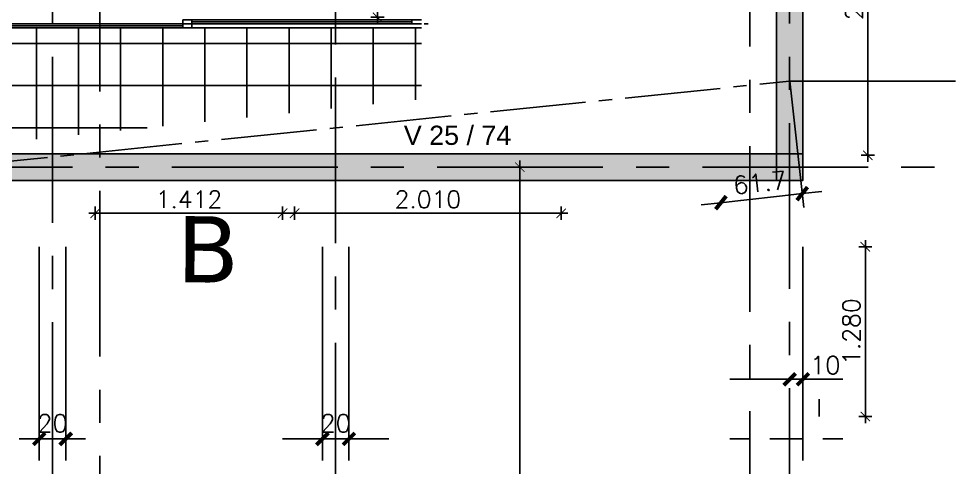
# Model space of a CAD drawing. Header units: millimetres. Extents: x -13 to 194, y -13 to 66.
# Drawn here: x 175.45 to 182.49, y 7.13 to 10.51 of the extents above; entities that cross this region are included whole.
import ezdxf

# ---------------------------------------------------------------- set-up
doc = ezdxf.new("R2010")
doc.units = ezdxf.units.MM
doc.linetypes.add('ACAD_ISO04W100', pattern=[30, 24, -3, 0, -3])
doc.linetypes.add('CENTER', pattern=[2, 1.25, -0.25, 0.25, -0.25])
for name, color, linetype in [('01', 1, 'Continuous'), ('02', 2, 'Continuous'), ('Capa1', 80, 'Continuous'), ('COTAS', 1, 'Continuous'), ('COTAS1', 2, 'Continuous'), ('Cotas2', 1, 'Continuous'), ('EJES', 1, 'CENTER'), ('GRIS', 9, 'Continuous'), ('MUROS_EST', 5, 'Continuous'), ('PISOS', 8, 'Continuous'), ('Textos', 2, 'Continuous'), ('VIGAS_1', 2, 'Continuous')]:
    doc.layers.add(name, color=color, linetype=linetype)
doc.styles.add('INTERARQ', font='ROMANS.SHX')
doc.styles.add('ROMANS', font='romans.shx', dxfattribs={"height": 16.875})
doc.styles.get("Standard").update_dxf_attribs({"font": 'arial.ttf'})
doc.dimstyles.new('ESCALA_1-50', dxfattribs={"dimtxt": 0.13, "dimasz": 0.05, "dimexe": 0.18, "dimexo": 0.0625, "dimgap": 0.04, "dimtad": 1, "dimdec": 3, "dimzin": 0, "dimdsep": 46, "dimtxsty": 'INTERARQ', "dimblk": 'DIMTICK', "dimcen": 0.09, "dimse1": 1, "dimse2": 1, "dimclrd": 1, "dimclre": 1, "dimclrt": 2, "dimadec": 0, "dimazin": 0, "dimtfac": 4.5, "dimtdec": 3, "dimtofl": 0, "dimtmove": 2, "dimatfit": 3, "dimldrblk": 'DIMTICK', "dimfxl": 1, "dimtolj": 1, "dimtzin": 0, "dimarcsym": 0})

# ---------------------------------------------------------------- blocks, each defined once
blk = doc.blocks.new('DIMTICK')
at = {"color": 1}
for p, q in [((-1, 0), (1, 0)), ((0, 1), (0, -1))]:
    blk.add_line(p, q, dxfattribs=at)
at = {"color": 3, "const_width": 0.141}
blk.add_lwpolyline([(0.71, 0.71), (-0.71, -0.71)], dxfattribs=at)
blk = doc.blocks.new('*D197')
at = {"layer": '01', "color": 1, "lineweight": -2, "transparency": 16777216}
blk.add_line((181.8507, 11.9741), (181.8507, 9.5341), dxfattribs=at)
at = {"layer": 'Defpoints', "color": 0, "transparency": 16777216}
for p in [(182.2334, 12.0241), (181.8507, 9.4841), (182.2334, 9.4841)]:
    blk.add_point(p, dxfattribs=at)
at = {"layer": '01', "color": 1, "lineweight": -2, "transparency": 16777216, "xscale": 0.05, "yscale": 0.05, "zscale": 0.05}
for p, rotation in [((181.8507, 12.0241), 90), ((181.8507, 9.4841), 270)]:
    blk.add_blockref('DIMTICK', p, dxfattribs=dict(at, rotation=rotation))
at = {"layer": '01', "color": 2, "transparency": 16777216, "insert": (181.7457, 10.7541), "char_height": 0.13, "attachment_point": 5, "rotation": 90, "style": 'INTERARQ'}
blk.add_mtext('\\A1;2.540', dxfattribs=at)
blk = doc.blocks.new('*D71')
at = {"layer": '01', "color": 1, "lineweight": -2, "transparency": 16777216}
blk.add_line((176.0754, 9.0464), (177.3878, 9.0464), dxfattribs=at)
at = {"layer": 'Defpoints', "color": 0, "transparency": 16777216}
for p in [(176.0254, 9.0464), (177.4378, 9.0464), (177.4378, 9.0464)]:
    blk.add_point(p, dxfattribs=at)
at = {"layer": '01', "color": 1, "lineweight": -2, "transparency": 16777216, "xscale": 0.05, "yscale": 0.05, "zscale": 0.05, "rotation": 180}
blk.add_blockref('DIMTICK', (176.0254, 9.0464), dxfattribs=at)
at = {"layer": '01', "color": 1, "lineweight": -2, "transparency": 16777216, "xscale": 0.05, "yscale": 0.05, "zscale": 0.05}
blk.add_blockref('DIMTICK', (177.4378, 9.0464), dxfattribs=at)
at = {"layer": '01', "color": 2, "transparency": 16777216, "insert": (176.7316, 9.1514), "char_height": 0.13, "attachment_point": 5, "style": 'INTERARQ'}
blk.add_mtext('\\A1;1.412', dxfattribs=at)
blk = doc.blocks.new('*D199')
at = {"layer": '01', "color": 1, "lineweight": -2, "transparency": 16777216}
blk.add_line((177.5778, 9.0464), (179.4878, 9.0464), dxfattribs=at)
at = {"layer": 'Defpoints', "color": 0, "transparency": 16777216}
for p in [(179.5378, 9.3941), (177.5278, 9.0464), (179.5378, 9.0464)]:
    blk.add_point(p, dxfattribs=at)
at = {"layer": '01', "color": 1, "lineweight": -2, "transparency": 16777216, "xscale": 0.05, "yscale": 0.05, "zscale": 0.05, "rotation": 180}
blk.add_blockref('DIMTICK', (177.5278, 9.0464), dxfattribs=at)
at = {"layer": '01', "color": 1, "lineweight": -2, "transparency": 16777216, "xscale": 0.05, "yscale": 0.05, "zscale": 0.05}
blk.add_blockref('DIMTICK', (179.5378, 9.0464), dxfattribs=at)
at = {"layer": '01', "color": 2, "transparency": 16777216, "insert": (178.5328, 9.1514), "char_height": 0.13, "attachment_point": 5, "style": 'INTERARQ'}
blk.add_mtext('\\A1;2.010', dxfattribs=at)
blk = doc.blocks.new('*D200')
at = {"layer": '01', "color": 1, "lineweight": -2, "transparency": 16777216}
blk.add_line((181.8314, 8.7441), (181.8314, 7.5641), dxfattribs=at)
at = {"layer": 'Defpoints', "color": 0, "transparency": 16777216}
for p in [(182.1834, 8.7941), (181.8314, 7.5141), (182.1834, 7.5141)]:
    blk.add_point(p, dxfattribs=at)
at = {"layer": '01', "color": 1, "lineweight": -2, "transparency": 16777216, "xscale": 0.05, "yscale": 0.05, "zscale": 0.05}
for p, rotation in [((181.8314, 8.7941), 90), ((181.8314, 7.5141), 270)]:
    blk.add_blockref('DIMTICK', p, dxfattribs=dict(at, rotation=rotation))
at = {"layer": '01', "color": 2, "transparency": 16777216, "insert": (181.7264, 8.1541), "char_height": 0.13, "attachment_point": 5, "rotation": 90, "style": 'INTERARQ'}
blk.add_mtext('\\A1;1.280', dxfattribs=at)
blk = doc.blocks.new('*D201')
at = {"layer": '01', "color": 1, "lineweight": -2, "transparency": 16777216}
blk.add_line((179.2265, 9.3441), (179.2265, 4.0713), dxfattribs=at)
at = {"layer": 'Defpoints', "color": 0, "transparency": 16777216}
for p in [(179.5378, 9.3941), (179.2265, 4.0213), (179.5578, 4.0213)]:
    blk.add_point(p, dxfattribs=at)
at = {"layer": '01', "color": 1, "lineweight": -2, "transparency": 16777216, "xscale": 0.05, "yscale": 0.05, "zscale": 0.05}
for p, rotation in [((179.2265, 9.3941), 90), ((179.2265, 4.0213), 270)]:
    blk.add_blockref('DIMTICK', p, dxfattribs=dict(at, rotation=rotation))
at = {"layer": '01', "color": 2, "transparency": 16777216, "insert": (179.1215, 6.7077), "char_height": 0.13, "attachment_point": 5, "rotation": 90, "style": 'INTERARQ'}
blk.add_mtext('\\A1;5.373', dxfattribs=at)
blk = doc.blocks.new('TICK1')
at = {"color": 2}
for points in [[(0, 0), (-1, 0)], [(0, 0), (1, 0)]]:
    blk.add_lwpolyline(points, dxfattribs=at)
at = {"color": 2, "const_width": 0.2}
blk.add_lwpolyline([(-0.3, -0.3), (0.3, 0.3)], dxfattribs=at)
blk = doc.blocks.new('*D277')
at = {"layer": '01', "color": 1, "lineweight": -2, "transparency": 16777216}
blk.add_line((178.1537, 15.8473), (178.1537, 10.5745), dxfattribs=at)
at = {"layer": 'Defpoints', "color": 0, "transparency": 16777216}
for p in [(178.465, 15.8973), (178.1537, 10.5245), (178.485, 10.5245)]:
    blk.add_point(p, dxfattribs=at)
at = {"layer": '01', "color": 1, "lineweight": -2, "transparency": 16777216, "xscale": 0.05, "yscale": 0.05, "zscale": 0.05}
for p, rotation in [((178.1537, 15.8973), 90), ((178.1537, 10.5245), 270)]:
    blk.add_blockref('DIMTICK', p, dxfattribs=dict(at, rotation=rotation))
at = {"layer": '01', "color": 2, "transparency": 16777216, "insert": (178.0487, 13.2109), "char_height": 0.13, "attachment_point": 5, "rotation": 90, "style": 'INTERARQ'}
blk.add_mtext('\\A1;5.373', dxfattribs=at)

msp = doc.modelspace()

# ---------------------------------------------------------------- hatches: boundary and pattern name
at = {"layer": 'MUROS_EST', "transparency": 33554687}
h = msp.add_hatch(color=256, dxfattribs=at)
h.dxf.hatch_style = 1
h.paths.add_polyline_path([(181.4106, 23.5073), (181.1606, 23.5073), (181.1606, 21.5273), (177.9375, 21.5273), (177.9375, 25.2273), (175.6025, 25.2273), (175.6025, 25.0273), (177.7375, 25.0273), (177.7375, 21.5273), (175.6025, 21.5273), (175.6025, 21.3273), (180.8606, 21.3273), (180.8606, 21.1419), (181.0606, 21.1419), (181.0606, 21.3273), (181.4117, 21.3273)])
h.paths.add_polyline_path([(181.4106, 30.0873), (181.1606, 30.0873), (181.1606, 29.0223), (175.8025, 29.0223), (175.8025, 30.0458), (175.6025, 30.0458), (175.6025, 28.7723), (175.9606, 28.7723), (175.9606, 26.1803), (176.1606, 26.1803), (176.1606, 28.7723), (181.4106, 28.7723)])
h.paths.add_polyline_path([(174.9775, 37.6473), (174.7275, 37.6473), (174.7275, 37.4473), (174.7275, 30.9728), (174.441, 30.3884), (174.6206, 30.3003), (174.9775, 31.0284)])
h.paths.add_polyline_path([(169.0025, 37.4473), (170.185, 37.4473), (170.185, 37.6473), (168.7525, 37.6473), (168.7525, 33.7473), (169.0025, 33.7473)])
h.paths.add_polyline_path([(174.2025, 24.9373), (174.0025, 24.9373), (174.0025, 23.4773), (168.3025, 23.4773), (168.3025, 23.2773), (174.0025, 23.2773), (174.0025, 21.8173), (174.2025, 21.8173)])
h.paths.add_polyline_path([(174.2025, 20.8673), (174.0025, 20.8673), (174.0025, 18.2773), (168.3025, 18.2773), (168.3025, 18.0773), (168.8025, 18.0773), (168.8025, 17.0773), (169.0025, 17.0773), (169.0025, 18.0773), (174.0025, 18.0773), (174.0025, 17.5773), (174.2025, 17.5773)])
h.paths.add_polyline_path([(174.9525, 15.9873), (174.6078, 16.7181), (174.4269, 16.6328), (174.7525, 15.9425), (174.7525, 13.7227), (174.7525, 9.5444), (174.7525, 9.2944), (174.9525, 9.2944), (174.9525, 9.4944), (174.9525, 9.5405), (174.9525, 13.7227)])
h.paths.add_polyline_path([(169.0025, 12.7707), (168.8025, 12.7707), (168.8025, 9.4944), (169.0025, 9.4944)])
h.paths.add_polyline_path([(169.0025, 12.9773), (168.8025, 12.9773), (168.8025, 12.7707), (169.0025, 12.7707)])
h.paths.add_polyline_path([(170.187, 9.4944), (169.0025, 9.4944), (169.0025, 9.2944), (170.187, 9.2944)])
h.paths.add_polyline_path([(169.0025, 9.4944), (168.8025, 9.4944), (168.8025, 9.2944), (169.0025, 9.2944)])
h.paths.add_polyline_path([(181.3606, 14.0173), (181.1606, 14.0173), (181.1606, 12.7707), (181.3606, 12.7707)])
h.paths.add_polyline_path([(181.3606, 12.7707), (181.1606, 12.7707), (181.1606, 9.4944), (181.3606, 9.4944)])
h.paths.add_polyline_path([(181.1606, 9.4944), (180.9606, 9.4944), (180.9606, 9.2944), (181.1606, 9.2944)])
h.paths.add_polyline_path([(181.3606, 9.4944), (181.1606, 9.4944), (181.1606, 9.2944), (181.3606, 9.2944)])
at = {"layer": 'PISOS'}
h = msp.add_hatch(dxfattribs=at)
h.set_pattern_fill('ANSI37', color=256, scale=0.1, angle=45, style=0)
h.set_pattern_definition([(90, (-652.14146, 1128.5619), (-0.3175, 1e-16), []), (180, (-652.14146, 1128.5619), (-1e-16, -0.3175), [])])
h.paths.add_polyline_path([(177.8375, 10.4445), (177.8375, 9.8391), (178.485, 9.9062), (178.485, 10.4445)])
h.paths.add_polyline_path([(177.8375, 10.4445), (177.2375, 10.4444), (177.2375, 9.777), (177.8375, 9.8391)])
h.paths.add_polyline_path([(176.0606, 10.4444), (176.0606, 9.6552), (177.2375, 9.777), (177.2375, 10.4444)])
h.paths.add_polyline_path([(176.0606, 10.4444), (175.7025, 10.4444), (175.7025, 9.6182), (176.0606, 9.6552)])
h.paths.add_polyline_path([(175.2425, 10.4444), (175.0025, 10.4444), (175.0025, 9.5457), (175.7025, 9.6182), (175.7025, 10.4444)])
at = {"layer": 'VIGAS_1', "transparency": 33554687}
h = msp.add_hatch(color=256, dxfattribs=at)
h.dxf.hatch_style = 1
h.paths.add_polyline_path([(180.9606, 9.4944), (174.9525, 9.4944), (174.9525, 9.2944), (180.9606, 9.2944)])
h.paths.add_polyline_path([(174.7525, 9.4944), (170.187, 9.4944), (170.187, 9.2944), (174.7525, 9.2944)])

# ---------------------------------------------------------------- linework, layer by layer
at = {"layer": '02'}
msp.add_line((181.4834, 7.6441), (181.4834, 7.5141), dxfattribs=at)
at = {"layer": 'COTAS'}
for p, q in [((176.6856, 10.5045), (176.6856, 10.4744)), ((176.6856, 10.5045), (176.7531, 10.5045)), ((178.4124, 10.5045), (176.7175, 10.5045)), ((176.7531, 10.5045), (176.7531, 10.4744)), ((178.4124, 10.4895), (176.7531, 10.4895)), ((178.4124, 10.4745), (178.4124, 10.5045)), ((178.4124, 10.5045), (178.485, 10.5045)), ((176.6856, 10.4595), (175.0919, 10.4594)), ((175.2425, 10.4744), (176.7531, 10.4745)), ((178.485, 10.4445), (175.2425, 10.4444)), ((176.6856, 10.4444), (176.6856, 10.4744)), ((176.7531, 10.4744), (176.6856, 10.4744)), ((176.6856, 10.4744), (176.7531, 10.4744)), ((176.7531, 10.4444), (176.6856, 10.4444)), ((176.7531, 10.4745), (178.4124, 10.4745)), ((176.7531, 10.4744), (176.7531, 10.4444)), ((178.485, 10.4745), (178.4124, 10.4745)), ((178.505, 10.4745), (178.535, 10.4745))]:
    msp.add_line(p, q, dxfattribs=at)
at = {"layer": 'COTAS', "color": 2}
for p, q in [((180.9606, 7.7944), (180.8106, 7.7944)), ((181.1106, 7.7944), (180.9606, 7.7944)), ((181.1106, 7.7944), (181.2606, 7.7944)), ((181.2606, 7.7944), (181.3606, 7.7944)), ((181.4106, 7.7944), (181.5606, 7.7944)), ((181.5106, 7.7944), (181.6606, 7.7944)), ((175.6025, 7.3444), (175.8025, 7.3444)), ((177.5875, 7.3444), (177.4375, 7.3444)), ((177.7375, 7.3444), (177.9375, 7.3444)), ((178.0875, 7.3444), (178.2375, 7.3444)), ((180.9606, 7.3444), (180.8106, 7.3444)), ((181.1106, 7.3444), (181.3606, 7.3444)), ((181.5106, 7.3444), (181.6606, 7.3444))]:
    msp.add_line(p, q, dxfattribs=at)
at = {"layer": 'COTAS1', "color": 2}
msp.add_line((181.2063, 9.1779), (180.8914, 9.143), dxfattribs=at)
at = {"layer": 'Cotas2'}
for p, q in [((181.3669, 9.0902), (181.2613, 10.0427)), ((175.6025, 8.7944), (175.6025, 7.181)), ((175.8025, 8.7944), (175.8025, 7.181)), ((177.7375, 8.7944), (177.7375, 7.181)), ((177.9375, 8.7944), (177.9375, 7.181)), ((181.3606, 8.7944), (181.3606, 7.181))]:
    msp.add_line(p, q, dxfattribs=at)
at = {"layer": 'EJES'}
for p, q in [((181.2606, 41.7272), (181.2606, 5.5944)), ((175.7025, 30.2253), (175.7025, 5.5947)), ((176.0606, 29.216), (176.0606, 5.5947)), ((177.8375, 26.0705), (177.8375, 6.0447)), ((180.9606, 23.5534), (180.9606, 5.5947)), ((181.2606, 10.0427), (185.135, 10.0427))]:
    msp.add_line(p, q, dxfattribs=at)
msp.add_lwpolyline([(164.6028, 9.3944), (185.796, 9.3944)], dxfattribs=at)
at = {"layer": 'GRIS', "linetype": 'ACAD_ISO04W100', "ltscale": 0.03}
msp.add_line((174.9474, 9.3944), (181.2606, 10.0427), dxfattribs=at)
at = {"layer": 'MUROS_EST'}
for points in [[(181.3606, 9.2944), (181.1606, 9.2944), (181.1606, 14.0173), (181.3606, 14.0173)], [(180.9606, 9.4944), (181.3606, 9.4944), (181.3606, 9.2944), (180.9606, 9.2944)]]:
    msp.add_lwpolyline(points, close=True, dxfattribs=at)
at = {"layer": 'VIGAS_1'}
msp.add_lwpolyline([(174.9525, 9.2944), (180.9606, 9.2944), (180.9606, 9.4944), (174.9525, 9.4944)], close=True, dxfattribs=at)

# ---------------------------------------------------------------- block references
at = {"layer": 'COTAS', "color": 2, "xscale": 0.1500000000000909, "yscale": 0.1500000000000909, "zscale": 0.1500000000000909}
for p in [(181.2606, 7.7944), (175.6025, 7.3444), (177.7375, 7.3444)]:
    msp.add_blockref('TICK1', p, dxfattribs=at)
at = {"layer": 'COTAS', "color": 2, "xscale": 0.1500000000000909, "yscale": 0.1500000000000909, "zscale": 0.1500000000000909, "rotation": 180}
for p in [(181.3606, 7.7944), (175.8025, 7.3444), (177.9375, 7.3444)]:
    msp.add_blockref('TICK1', p, dxfattribs=at)
at = {"layer": 'COTAS1', "color": 2, "xscale": 0.1500000000001569, "yscale": 0.1500000000001569, "zscale": 0.1500000000001569}
for p, rotation in [((181.3554, 9.1945), 6.328817232688651), ((180.7423, 9.1265), 186.3288172326885)]:
    msp.add_blockref('TICK1', p, dxfattribs=dict(at, rotation=rotation))

# ---------------------------------------------------------------- texts
at = {"layer": 'Capa1', "insert": (178.3515, 9.7072), "char_height": 0.14497, "attachment_point": 1}
msp.add_mtext_dynamic_manual_height_columns('V 25 / 74', width=2.767896, gutter_width=0.7249, heights=[0.2432], dxfattribs=at)
at = {"layer": 'COTAS', "color": 3, "char_height": 0.135, "attachment_point": 5, "style": 'ROMANS'}
for s, insert in [('\\A1;10', (181.5292, 7.9006)), ('\\A1;20', (175.7025, 7.4619)), ('\\A1;20', (177.8375, 7.4619))]:
    msp.add_mtext(s, dxfattribs=dict(at, insert=insert))
at = {"layer": 'COTAS1', "color": 3, "insert": (181.0359, 9.2772), "char_height": 0.135, "attachment_point": 5, "rotation": 6.32882, "style": 'ROMANS'}
msp.add_mtext('\\A1;61.7', dxfattribs=at)
at = {"layer": 'Textos', "insert": (176.6398, 9.0253), "char_height": 0.5, "width": 1.354898, "attachment_point": 1, "rotation": 359.74864}
msp.add_mtext('{\\fVerdana|b0|i0|c0|p34;B}', dxfattribs=at)

# ---------------------------------------------------------------- dimensions: what is measured, and where the dimension line sits
at = {"layer": '01'}
for base, p1, p2, picture, middle in [((178.1537, 10.5245), (178.465, 15.8973), (178.485, 10.5245), '*D277', (178.0487, 13.2109)), ((181.8507, 9.4841), (182.2334, 12.0241), (182.2334, 9.4841), '*D197', (181.7457, 10.7541)), ((179.2265, 4.0213), (179.5378, 9.3941), (179.5578, 4.0213), '*D201', (179.1215, 6.7077)), ((181.8314, 7.5141), (182.1834, 8.7941), (182.1834, 7.5141), '*D200', (181.7264, 8.1541))]:
    dim = msp.add_linear_dim(base=base, p1=p1, p2=p2, angle=90, dimstyle='ESCALA_1-50', dxfattribs=at)
    dim.commit()
    dim.dimension.update_dxf_attribs({"geometry": picture, "text_midpoint": middle})
for base, p1, p2, picture, middle in [((179.5378, 9.0464), (177.5278, 9.0464), (179.5378, 9.3941), '*D199', (178.5328, 9.1514)), ((177.4378, 9.0464), (176.0254, 9.0464), (177.4378, 9.0464), '*D71', (176.7316, 9.1514))]:
    dim = msp.add_linear_dim(base=base, p1=p1, p2=p2, dimstyle='ESCALA_1-50', dxfattribs=at)
    dim.commit()
    dim.dimension.update_dxf_attribs({"geometry": picture, "text_midpoint": middle})

doc.saveas('drawing.dxf')
